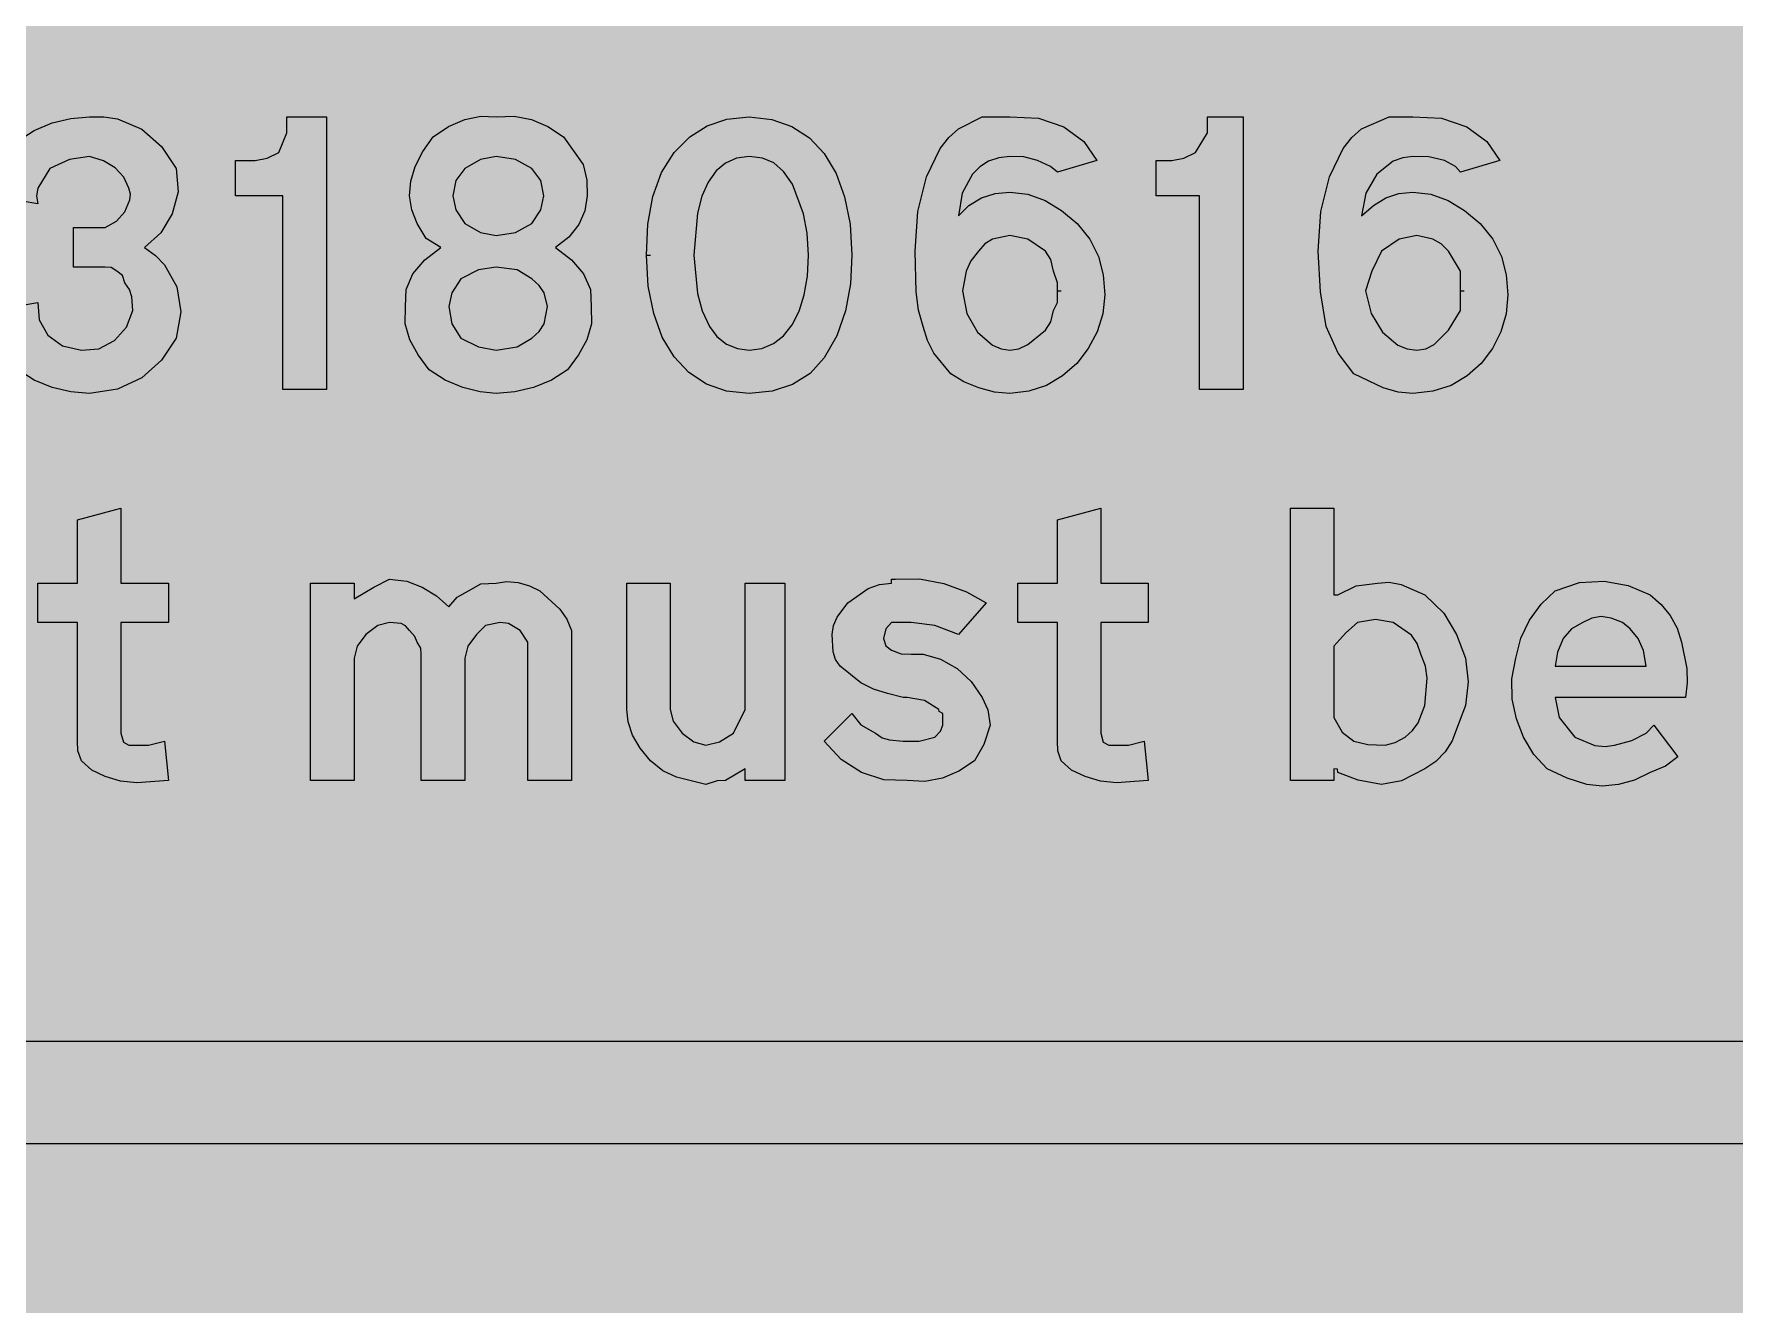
# Model space of a CAD drawing. Header units: metres. Extents: x 10 to 559, y 12 to 260.
# Drawn here: x 374.9 to 452.4, y 134.3 to 192.2 of the extents above; entities that cross this region are included whole.
import ezdxf

# ---------------------------------------------------------------- set-up
doc = ezdxf.new("R2010")
doc.units = ezdxf.units.M
for name, color, linetype, true_color in [('FILL_BLUE_0000FF', 7, 'Continuous', 0x0000ff), ('FILL_WHITE_FFFFFF', 7, 'Continuous', 0xffffff), ('STROKE_WHITE_FFFFFF', 7, 'Continuous', 0xffffff)]:
    doc.layers.add(name, color=color, linetype=linetype, true_color=true_color)

msp = doc.modelspace()

# ---------------------------------------------------------------- hatches: boundary and pattern name
at = {"layer": 'FILL_BLUE_0000FF', "true_color": 0x0000ff}
h = msp.add_hatch(color=7, dxfattribs=at)
h.dxf.hatch_style = 1
h.paths.add_polyline_path([(553.58, 259.97), (554.9, 259.58), (556.14, 258.96), (557.28, 258.12), (558.12, 256.98), (558.74, 255.74), (559.13, 254.42), (559.26, 253.08), (559.26, 19.26), (559.22, 17.91), (558.9, 16.56), (558.23, 15.32), (557.28, 14.22), (556.14, 13.28), (554.9, 12.6), (553.58, 12.2), (552.24, 12.06), (17.28, 12.06), (15.94, 12.2), (14.63, 12.6), (13.38, 13.28), (12.24, 14.22), (11.3, 15.36), (10.62, 16.61), (10.22, 17.92), (10.08, 19.26), (10.08, 253.08), (10.22, 254.41), (10.62, 255.6), (11.3, 256.93), (12.24, 258.12), (13.34, 259.07), (14.58, 259.74), (15.93, 259.99), (17.28, 260.1), (552.24, 260.1), (553.58, 259.97)])
at = {"layer": 'FILL_WHITE_FFFFFF', "true_color": 0xffffff}
h = msp.add_hatch(color=7, dxfattribs=at)
h.dxf.hatch_style = 1
h.paths.add_polyline_path([(379.4, 180.27), (379.29, 180.6), (379.08, 180.9), (378.97, 181.24), (378.72, 181.44), (378.45, 181.6), (378.18, 181.62), (376.74, 181.62), (376.74, 183.42), (378.18, 183.42), (378.7, 183.71), (379.08, 184.14), (379.31, 184.68), (379.33, 184.95), (379.26, 185.22), (379.03, 185.72), (378.63, 186.14), (378.1, 186.46), (377.46, 186.66), (376.56, 186.53), (375.66, 186.12), (375.12, 185.22), (375.05, 184.86), (375.12, 184.5), (372.96, 184.86), (373.03, 185.46), (373.25, 186.12), (373.64, 186.78), (374.22, 187.38), (374.95, 187.85), (375.77, 188.19), (376.62, 188.39), (377.46, 188.46), (378.12, 188.47), (378.74, 188.37), (379.85, 187.9), (380.75, 187.12), (381.42, 186.12), (381.5, 185.05), (381.24, 184.05), (380.71, 183.18), (379.98, 182.52), (380.48, 182.15), (380.89, 181.72), (381.44, 180.72), (381.63, 179.58), (381.42, 178.38), (380.75, 177.38), (379.85, 176.58), (378.74, 176.05), (377.46, 175.86), (376.62, 175.93), (375.77, 176.13), (374.95, 176.47), (374.22, 176.94), (373.14, 178.2), (372.98, 178.99), (372.96, 179.64), (375.12, 180), (375.18, 179.21), (375.57, 178.52), (376.23, 178.03), (377.1, 177.84), (377.9, 177.89), (378.61, 178.27), (379.15, 178.88), (379.44, 179.64), (379.4, 180.27)])
h = msp.add_hatch(color=7, dxfattribs=at)
h.dxf.hatch_style = 1
h.paths.add_polyline_path([(386.28, 176.04), (386.28, 184.86), (384.12, 184.86), (384.12, 186.48), (385.02, 186.48), (385.56, 186.59), (386.1, 186.84), (386.46, 187.74), (386.46, 188.46), (388.26, 188.46), (388.26, 176.04), (386.28, 176.04)])
h = msp.add_hatch(color=7, dxfattribs=at)
h.dxf.hatch_style = 1
h.paths.add_polyline_path([(400.29, 180.6), (400.32, 179.82), (400.33, 179.04), (400.12, 178.31), (399.74, 177.62), (399.24, 176.94), (398.51, 176.47), (397.69, 176.13), (396.84, 175.93), (396, 175.86), (395.27, 175.93), (394.47, 176.13), (393.67, 176.47), (392.94, 176.94), (392.44, 177.62), (392.06, 178.31), (391.85, 179.04), (391.86, 179.82), (391.89, 180.6), (392.2, 181.31), (392.75, 181.95), (393.48, 182.52), (392.81, 182.93), (392.4, 183.6), (392.15, 184.23), (392.04, 184.86), (392.11, 185.54), (392.31, 186.21), (392.65, 186.89), (393.12, 187.56), (393.82, 188.03), (394.56, 188.35), (395.3, 188.5), (396, 188.46), (396.81, 188.5), (397.6, 188.35), (398.35, 188.03), (399.06, 187.56), (399.96, 186.3), (400.12, 185.58), (400.14, 184.86), (400.04, 184.19), (399.76, 183.56), (399.3, 182.99), (398.7, 182.52), (399.43, 181.95), (399.98, 181.31), (400.29, 180.6)])
h.paths.add_polyline_path([(393.98, 180.45), (393.84, 179.82), (393.98, 179.03), (394.38, 178.38), (395.19, 177.98), (396, 177.84), (396.95, 177.98), (397.62, 178.38), (397.96, 178.68), (398.18, 179.03), (398.34, 179.82), (398.18, 180.45), (397.96, 180.78), (397.62, 181.08), (396.95, 181.49), (396, 181.62), (395.19, 181.49), (394.38, 181.08), (393.98, 180.45)], flags=16)
h.paths.add_polyline_path([(397.62, 183.6), (398.03, 184.23), (398.16, 184.86), (398.03, 185.56), (397.62, 186.12), (396.88, 186.53), (396, 186.66), (395.28, 186.53), (394.56, 186.12), (394.16, 185.56), (394.02, 184.86), (394.16, 184.23), (394.56, 183.6), (395.28, 183.2), (396, 183.06), (396.88, 183.2), (397.62, 183.6)], flags=16)
h = msp.add_hatch(color=7, dxfattribs=at)
h.dxf.hatch_style = 1
h.paths.add_polyline_path([(403.13, 184.84), (403.52, 185.93), (404.1, 186.84), (404.81, 187.55), (405.61, 188.06), (406.5, 188.36), (407.52, 188.46), (408.55, 188.35), (409.47, 188.03), (410.27, 187.51), (410.94, 186.8), (411.48, 185.89), (411.87, 184.82), (412.12, 183.57), (412.2, 182.16), (412.13, 180.85), (411.91, 179.62), (411.52, 178.49), (410.94, 177.48), (410.3, 176.77), (409.5, 176.27), (408.56, 175.96), (407.52, 175.86), (406.49, 175.97), (405.57, 176.29), (404.77, 176.81), (404.1, 177.53), (403.56, 178.43), (403.17, 179.51), (402.92, 180.75), (402.84, 182.16), (402.91, 183.57), (403.13, 184.84)])
h.paths.add_polyline_path([(408.63, 178.14), (409.09, 178.49), (409.48, 178.99), (409.79, 179.61), (410.03, 180.35), (410.17, 181.2), (410.22, 182.16), (410.16, 183.17), (410, 184.05), (409.5, 185.4), (409.09, 185.98), (408.65, 186.37), (408.13, 186.59), (407.52, 186.66), (406.95, 186.58), (406.44, 186.36), (406.01, 186), (405.65, 185.49), (405.37, 184.85), (405.17, 184.08), (405, 182.16), (405.16, 180.41), (405.38, 179.63), (405.72, 178.92), (406.05, 178.45), (406.49, 178.11), (406.99, 177.91), (407.52, 177.84), (408.1, 177.91), (408.63, 178.14)], flags=16)
h = msp.add_hatch(color=7, dxfattribs=at)
h.dxf.hatch_style = 1
h.paths.add_polyline_path([(417.98, 176.11), (417.3, 176.39), (416.7, 176.76), (415.94, 177.7), (415.64, 178.28), (415.44, 178.92), (415.23, 179.66), (415.13, 180.49), (415.08, 182.34), (415.21, 184.15), (415.6, 185.74), (416.22, 187.02), (416.61, 187.53), (417.06, 187.92), (418.14, 188.46), (419.4, 188.46), (420.7, 188.4), (421.85, 188.01), (422.77, 187.35), (423.36, 186.48), (421.56, 185.94), (421.25, 186.21), (420.66, 186.48), (420.03, 186.64), (419.4, 186.66), (418.89, 186.6), (418.43, 186.44), (418.03, 186.19), (417.69, 185.85), (417.22, 184.99), (417.06, 183.96), (417.53, 184.43), (418.1, 184.77), (418.73, 184.97), (419.4, 185.04), (420.21, 184.94), (421, 184.66), (421.75, 184.2), (422.46, 183.6), (423.04, 182.89), (423.43, 182.11), (423.65, 181.27), (423.72, 180.36), (423.63, 179.49), (423.37, 178.67), (422.97, 177.91), (422.44, 177.23), (421.8, 176.67), (421.06, 176.23), (420.26, 175.96), (419.4, 175.86), (418.7, 175.92), (417.98, 176.11)])
h.paths.add_polyline_path([(421.56, 180.72), (421.56, 180.9), (421.38, 181.44), (421.27, 181.96), (421.02, 182.34), (420.21, 182.9), (419.4, 183.06), (418.61, 182.9), (418.26, 182.68), (417.96, 182.34), (417.62, 181.91), (417.4, 181.44), (417.24, 180.54), (417.43, 179.51), (417.92, 178.65), (418.61, 178.06), (419, 177.9), (419.4, 177.84), (419.81, 177.9), (420.21, 178.09), (421.02, 178.74), (421.27, 179.12), (421.38, 179.64), (421.56, 180), (421.56, 180.18), (421.56, 180.36), (421.56, 180.54), (421.56, 180.72)], flags=16)
h = msp.add_hatch(color=7, dxfattribs=at)
h.dxf.hatch_style = 1
h.paths.add_polyline_path([(428.04, 176.04), (428.04, 184.86), (426.06, 184.86), (426.06, 186.48), (426.78, 186.48), (427.32, 186.59), (427.86, 186.84), (428.4, 187.74), (428.4, 188.46), (430.02, 188.46), (430.02, 176.04), (428.04, 176.04)])
h = msp.add_hatch(color=7, dxfattribs=at)
h.dxf.hatch_style = 1
h.paths.add_polyline_path([(436.41, 176.11), (435.06, 176.76), (434.36, 177.7), (433.8, 178.92), (433.55, 180.49), (433.44, 182.34), (433.57, 184.15), (433.96, 185.74), (434.58, 187.02), (434.97, 187.53), (435.42, 187.92), (436.68, 188.46), (437.76, 188.46), (439.06, 188.4), (440.21, 188.01), (441.13, 187.35), (441.72, 186.48), (439.92, 185.94), (439.7, 186.21), (439.2, 186.48), (438.48, 186.64), (437.76, 186.66), (437.3, 186.6), (436.86, 186.44), (436.12, 185.85), (435.61, 184.99), (435.42, 183.96), (435.96, 184.43), (436.52, 184.77), (437.12, 184.97), (437.76, 185.04), (438.57, 184.94), (439.36, 184.66), (440.11, 184.2), (440.82, 183.6), (441.4, 182.89), (441.79, 182.11), (442.01, 181.27), (442.08, 180.36), (442, 179.49), (441.76, 178.67), (441.38, 177.91), (440.87, 177.23), (440.23, 176.67), (439.5, 176.23), (438.67, 175.96), (437.76, 175.86), (437.09, 175.92), (436.41, 176.11)])
h.paths.add_polyline_path([(439.92, 180.72), (439.92, 180.9), (439.92, 181.44), (439.38, 182.34), (439.05, 182.68), (438.66, 182.9), (437.94, 183.06), (437.13, 182.9), (436.32, 182.34), (435.89, 181.44), (435.6, 180.54), (435.86, 179.51), (436.37, 178.65), (437.07, 178.06), (437.49, 177.9), (437.94, 177.84), (438.34, 177.9), (438.73, 178.09), (439.38, 178.74), (439.92, 179.64), (439.92, 180), (439.92, 180.18), (439.92, 180.36), (439.92, 180.54), (439.92, 180.72)], flags=16)
h = msp.add_hatch(color=7, dxfattribs=at)
h.dxf.hatch_style = 1
h.paths.add_polyline_path([(379.01, 159.97), (379.26, 159.84), (380.16, 159.84), (380.88, 160.02), (381.06, 158.22), (379.62, 158.11), (378.88, 158.19), (378.18, 158.4), (377.57, 158.69), (377.1, 159.12), (376.94, 159.57), (376.92, 160.02), (376.92, 165.42), (375.12, 165.42), (375.12, 167.22), (376.92, 167.22), (376.92, 170.1), (378.9, 170.64), (378.9, 167.22), (381.06, 167.22), (381.06, 165.42), (378.9, 165.42), (378.9, 160.38), (379.01, 159.97)])
h = msp.add_hatch(color=7, dxfattribs=at)
h.dxf.hatch_style = 1
h.paths.add_polyline_path([(423.65, 159.97), (423.9, 159.84), (424.8, 159.84), (425.52, 160.02), (425.7, 158.22), (424.26, 158.11), (423.52, 158.19), (422.82, 158.4), (422.21, 158.69), (421.74, 159.12), (421.58, 159.57), (421.56, 160.02), (421.56, 165.42), (419.76, 165.42), (419.76, 167.22), (421.56, 167.22), (421.56, 170.1), (423.54, 170.64), (423.54, 167.22), (425.7, 167.22), (425.7, 165.42), (423.54, 165.42), (423.54, 160.38), (423.65, 159.97)])
h = msp.add_hatch(color=7, dxfattribs=at)
h.dxf.hatch_style = 1
h.paths.add_polyline_path([(436.14, 167.22), (436.68, 167.26), (437.22, 167.15), (438.3, 166.68), (439.16, 165.85), (439.74, 164.88), (440.15, 163.8), (440.28, 162.72), (440.15, 161.64), (439.74, 160.56), (439.54, 160.03), (439.22, 159.53), (438.8, 159.09), (438.3, 158.76), (437.24, 158.2), (436.32, 158.04), (435.26, 158.24), (434.34, 158.58), (434.32, 158.74), (434.16, 158.76), (434.16, 158.58), (434.16, 158.22), (432.18, 158.22), (432.18, 170.64), (434.16, 170.64), (434.16, 166.68), (434.34, 166.68), (435.17, 167.09), (436.14, 167.22)])
h.paths.add_polyline_path([(437.4, 160.2), (437.74, 160.5), (437.99, 160.85), (438.3, 161.64), (438.41, 162.88), (438.33, 163.44), (438.12, 163.98), (437.95, 164.46), (437.69, 164.84), (436.86, 165.42), (436.05, 165.56), (435.24, 165.42), (434.7, 164.95), (434.16, 164.34), (434.16, 163.44), (434.16, 162), (434.16, 161.46), (434.16, 161.1), (434.54, 160.43), (435.06, 160.02), (435.71, 159.86), (436.5, 159.84), (436.95, 159.95), (437.4, 160.2)], flags=16)
h = msp.add_hatch(color=7, dxfattribs=at)
h.dxf.hatch_style = 1
h.paths.add_polyline_path([(389.52, 166.5), (390.42, 167.04), (391.14, 167.4), (391.92, 167.3), (392.63, 167.04), (393.27, 166.64), (393.84, 166.14), (394.22, 166.57), (394.74, 166.86), (395.3, 167.18), (396, 167.22), (396.46, 167.29), (396.99, 167.24), (397.52, 167.09), (397.98, 166.86), (398.9, 166.03), (399.22, 165.57), (399.42, 165.06), (399.42, 164.88), (399.42, 164.52), (399.42, 158.22), (397.44, 158.22), (397.44, 163.98), (397.44, 164.52), (397.08, 165.06), (396.56, 165.38), (396.18, 165.42), (395.51, 165.29), (395.1, 164.88), (394.7, 164.34), (394.56, 163.8), (394.56, 158.22), (392.58, 158.22), (392.58, 163.98), (392.56, 164.25), (392.4, 164.52), (392.29, 164.79), (392.04, 165.06), (391.87, 165.27), (391.66, 165.38), (391.14, 165.42), (390.6, 165.29), (390.06, 164.88), (389.66, 164.34), (389.52, 163.8), (389.52, 158.22), (387.54, 158.22), (387.54, 167.22), (389.52, 167.22), (389.52, 166.5)])
h = msp.add_hatch(color=7, dxfattribs=at)
h.dxf.hatch_style = 1
h.paths.add_polyline_path([(414.45, 164), (414.9, 163.98), (415.26, 163.98), (415.44, 163.98), (416.24, 163.75), (416.99, 163.33), (417.64, 162.74), (418.14, 162), (418.39, 161.44), (418.5, 160.74), (418.21, 159.86), (417.78, 159.12), (417.07, 158.65), (416.32, 158.33), (415.53, 158.18), (414.72, 158.22), (413.65, 158.25), (412.63, 158.58), (411.71, 159.18), (410.94, 160.02), (412.2, 161.28), (412.61, 160.76), (413.28, 160.38), (413.58, 160.17), (413.91, 160.07), (414.54, 160.02), (415.26, 160.02), (415.98, 160.2), (416.23, 160.47), (416.34, 160.74), (416.34, 161.28), (416.18, 161.37), (416.16, 161.46), (415.51, 161.87), (414.72, 162), (414.54, 162), (413.82, 162.18), (413.18, 162.38), (412.61, 162.68), (411.66, 163.44), (411.45, 163.74), (411.35, 164.09), (411.3, 164.88), (411.36, 165.28), (411.53, 165.67), (412.02, 166.32), (412.94, 166.97), (413.46, 167.16), (414, 167.22), (414, 167.4), (414.18, 167.4), (415.28, 167.41), (416.39, 167.2), (417.42, 166.82), (418.32, 166.32), (417.06, 164.88), (415.98, 165.29), (414.9, 165.42), (414, 165.42), (413.75, 165.13), (413.64, 164.7), (413.75, 164.36), (414, 164.16), (414.45, 164)])
h = msp.add_hatch(color=7, dxfattribs=at)
h.dxf.hatch_style = 1
h.paths.add_polyline_path([(404.21, 158.38), (403.59, 158.67), (403.02, 159.12), (402.55, 159.69), (402.21, 160.29), (402.01, 160.89), (401.94, 161.46), (401.94, 167.22), (403.92, 167.22), (403.92, 161.46), (404.06, 160.92), (404.46, 160.38), (405, 159.98), (405.54, 159.84), (406.17, 159.98), (406.8, 160.38), (407.34, 161.46), (407.34, 167.22), (409.14, 167.22), (409.14, 158.22), (407.34, 158.22), (407.34, 158.76), (406.44, 158.22), (406.06, 158.2), (405.54, 158.04), (404.21, 158.38)])
h = msp.add_hatch(color=7, dxfattribs=at)
h.dxf.hatch_style = 1
h.paths.add_polyline_path([(443.88, 158.76), (443.27, 159.41), (442.8, 160.2), (442.47, 161.04), (442.28, 161.93), (442.27, 162.86), (442.44, 163.8), (442.67, 164.71), (443.07, 165.53), (443.6, 166.26), (444.24, 166.86), (445.35, 167.24), (446.47, 167.31), (447.56, 167.11), (448.56, 166.68), (449.06, 166.24), (449.48, 165.74), (449.8, 165.16), (450, 164.52), (450.23, 163.33), (450.25, 162.67), (450.18, 162), (444.24, 162), (444.42, 161.1), (445.14, 160.2), (446.04, 159.82), (446.51, 159.77), (446.94, 159.84), (447.73, 160.04), (448.38, 160.38), (448.74, 160.74), (449.82, 159.3), (449.26, 158.87), (448.56, 158.58), (447.86, 158.24), (447.12, 158.04), (446.38, 157.97), (445.68, 158.04), (444.78, 158.33), (443.88, 158.76)])
h.paths.add_polyline_path([(448.27, 164.14), (448.02, 164.7), (447.66, 165.13), (447.3, 165.42), (446.79, 165.62), (446.33, 165.69), (445.91, 165.62), (445.5, 165.42), (444.98, 165.13), (444.6, 164.7), (444.35, 164.07), (444.24, 163.44), (448.38, 163.44), (448.27, 164.14)], flags=16)
h = msp.add_hatch(color=7, dxfattribs=at)
h.dxf.hatch_style = 1
h.paths.add_polyline_path([(77.4, 136.8), (70.38, 136.8), (63.36, 144), (70.38, 151.02), (77.4, 151.02), (72.72, 146.34), (506.16, 146.34), (506.16, 141.66), (72.72, 141.66), (77.4, 136.8)])

# ---------------------------------------------------------------- linework, layer by layer
at = {"layer": 'FILL_WHITE_FFFFFF', "lineweight": 0, "true_color": 0xffffff}
for points in [[(374.22, 187.38), (374.95, 187.85), (375.77, 188.19), (376.62, 188.39), (377.46, 188.46), (378.12, 188.47), (378.74, 188.37), (379.85, 187.9), (380.75, 187.12), (381.42, 186.12), (381.5, 185.05), (381.24, 184.05), (380.71, 183.18), (379.98, 182.52), (380.48, 182.15), (380.89, 181.72), (381.44, 180.72), (381.63, 179.58), (381.42, 178.38), (380.75, 177.38), (379.85, 176.58), (378.74, 176.05), (377.46, 175.86), (376.62, 175.93), (375.77, 176.13), (374.95, 176.47), (374.22, 176.94)], [(372.96, 179.64), (375.12, 180), (375.18, 179.21), (375.57, 178.52), (376.23, 178.03), (377.1, 177.84), (377.9, 177.89), (378.61, 178.27), (379.15, 178.88), (379.44, 179.64), (379.4, 180.27), (379.29, 180.6), (379.08, 180.9), (378.97, 181.24), (378.72, 181.44), (378.45, 181.6), (378.18, 181.62), (376.74, 181.62), (376.74, 183.42), (378.18, 183.42), (378.7, 183.71), (379.08, 184.14), (379.31, 184.68), (379.33, 184.95), (379.26, 185.22), (379.03, 185.72), (378.63, 186.14), (378.1, 186.46), (377.46, 186.66), (376.56, 186.53), (375.66, 186.12), (375.12, 185.22), (375.05, 184.86), (375.12, 184.5), (372.96, 184.86)]]:
    msp.add_lwpolyline(points, dxfattribs=at)
for points in [[(386.28, 176.04), (386.28, 184.86), (384.12, 184.86), (384.12, 186.48), (385.02, 186.48), (385.56, 186.59), (386.1, 186.84), (386.46, 187.74), (386.46, 188.46), (388.26, 188.46), (388.26, 176.04)], [(400.29, 180.6), (400.32, 179.82), (400.33, 179.04), (400.12, 178.31), (399.74, 177.62), (399.24, 176.94), (398.51, 176.47), (397.69, 176.13), (396.84, 175.93), (396, 175.86), (395.27, 175.93), (394.47, 176.13), (393.67, 176.47), (392.94, 176.94), (392.44, 177.62), (392.06, 178.31), (391.85, 179.04), (391.86, 179.82), (391.89, 180.6), (392.2, 181.31), (392.75, 181.95), (393.48, 182.52), (392.81, 182.93), (392.4, 183.6), (392.15, 184.23), (392.04, 184.86), (392.11, 185.54), (392.31, 186.21), (392.65, 186.89), (393.12, 187.56), (393.82, 188.03), (394.56, 188.35), (395.3, 188.5), (396, 188.46), (396.81, 188.5), (397.6, 188.35), (398.35, 188.03), (399.06, 187.56), (399.96, 186.3), (400.12, 185.58), (400.14, 184.86), (400.04, 184.19), (399.76, 183.56), (399.3, 182.99), (398.7, 182.52), (399.43, 181.95), (399.98, 181.31)], [(403.13, 184.84), (403.52, 185.93), (404.1, 186.84), (404.81, 187.55), (405.61, 188.06), (406.5, 188.36), (407.52, 188.46), (408.55, 188.35), (409.47, 188.03), (410.27, 187.51), (410.94, 186.8), (411.48, 185.89), (411.87, 184.82), (412.12, 183.57), (412.2, 182.16), (412.13, 180.85), (411.91, 179.62), (411.52, 178.49), (410.94, 177.48), (410.3, 176.77), (409.5, 176.27), (408.56, 175.96), (407.52, 175.86), (406.49, 175.97), (405.57, 176.29), (404.77, 176.81), (404.1, 177.53), (403.56, 178.43), (403.17, 179.51), (402.92, 180.75), (402.84, 182.16), (402.91, 183.57)], [(417.98, 176.11), (417.3, 176.39), (416.7, 176.76), (415.94, 177.7), (415.64, 178.28), (415.44, 178.92), (415.23, 179.66), (415.13, 180.49), (415.08, 182.34), (415.21, 184.15), (415.6, 185.74), (416.22, 187.02), (416.61, 187.53), (417.06, 187.92), (418.14, 188.46), (419.4, 188.46), (420.7, 188.4), (421.85, 188.01), (422.77, 187.35), (423.36, 186.48), (421.56, 185.94), (421.25, 186.21), (420.66, 186.48), (420.03, 186.64), (419.4, 186.66), (418.89, 186.6), (418.43, 186.44), (418.03, 186.19), (417.69, 185.85), (417.22, 184.99), (417.06, 183.96), (417.53, 184.43), (418.1, 184.77), (418.73, 184.97), (419.4, 185.04), (420.21, 184.94), (421, 184.66), (421.75, 184.2), (422.46, 183.6), (423.04, 182.89), (423.43, 182.11), (423.65, 181.27), (423.72, 180.36), (423.63, 179.49), (423.37, 178.67), (422.97, 177.91), (422.44, 177.23), (421.8, 176.67), (421.06, 176.23), (420.26, 175.96), (419.4, 175.86), (418.7, 175.92)], [(428.04, 176.04), (428.04, 184.86), (426.06, 184.86), (426.06, 186.48), (426.78, 186.48), (427.32, 186.59), (427.86, 186.84), (428.4, 187.74), (428.4, 188.46), (430.02, 188.46), (430.02, 176.04)], [(436.41, 176.11), (435.06, 176.76), (434.36, 177.7), (433.8, 178.92), (433.55, 180.49), (433.44, 182.34), (433.57, 184.15), (433.96, 185.74), (434.58, 187.02), (434.97, 187.53), (435.42, 187.92), (436.68, 188.46), (437.76, 188.46), (439.06, 188.4), (440.21, 188.01), (441.13, 187.35), (441.72, 186.48), (439.92, 185.94), (439.7, 186.21), (439.2, 186.48), (438.48, 186.64), (437.76, 186.66), (437.3, 186.6), (436.86, 186.44), (436.12, 185.85), (435.61, 184.99), (435.42, 183.96), (435.96, 184.43), (436.52, 184.77), (437.12, 184.97), (437.76, 185.04), (438.57, 184.94), (439.36, 184.66), (440.11, 184.2), (440.82, 183.6), (441.4, 182.89), (441.79, 182.11), (442.01, 181.27), (442.08, 180.36), (442, 179.49), (441.76, 178.67), (441.38, 177.91), (440.87, 177.23), (440.23, 176.67), (439.5, 176.23), (438.67, 175.96), (437.76, 175.86), (437.09, 175.92)], [(397.62, 183.6), (398.03, 184.23), (398.16, 184.86), (398.03, 185.56), (397.62, 186.12), (396.88, 186.53), (396, 186.66), (395.28, 186.53), (394.56, 186.12), (394.16, 185.56), (394.02, 184.86), (394.16, 184.23), (394.56, 183.6), (395.28, 183.2), (396, 183.06), (396.88, 183.2)], [(408.63, 178.14), (409.09, 178.49), (409.48, 178.99), (409.79, 179.61), (410.03, 180.35), (410.17, 181.2), (410.22, 182.16), (410.16, 183.17), (410, 184.05), (409.5, 185.4), (409.09, 185.98), (408.65, 186.37), (408.13, 186.59), (407.52, 186.66), (406.95, 186.58), (406.44, 186.36), (406.01, 186), (405.65, 185.49), (405.37, 184.85), (405.17, 184.08), (405, 182.16), (405.16, 180.41), (405.38, 179.63), (405.72, 178.92), (406.05, 178.45), (406.49, 178.11), (406.99, 177.91), (407.52, 177.84), (408.1, 177.91)], [(421.56, 180.72), (421.56, 180.9), (421.38, 181.44), (421.27, 181.96), (421.02, 182.34), (420.21, 182.9), (419.4, 183.06), (418.61, 182.9), (418.26, 182.68), (417.96, 182.34), (417.62, 181.91), (417.4, 181.44), (417.24, 180.54), (417.43, 179.51), (417.92, 178.65), (418.61, 178.06), (419, 177.9), (419.4, 177.84), (419.81, 177.9), (420.21, 178.09), (421.02, 178.74), (421.27, 179.12), (421.38, 179.64), (421.56, 180), (421.56, 180.18), (421.56, 180.36), (421.56, 180.54)], [(439.92, 180.72), (439.92, 180.9), (439.92, 181.44), (439.38, 182.34), (439.05, 182.68), (438.66, 182.9), (437.94, 183.06), (437.13, 182.9), (436.32, 182.34), (435.89, 181.44), (435.6, 180.54), (435.86, 179.51), (436.37, 178.65), (437.07, 178.06), (437.49, 177.9), (437.94, 177.84), (438.34, 177.9), (438.73, 178.09), (439.38, 178.74), (439.92, 179.64), (439.92, 180), (439.92, 180.18), (439.92, 180.36), (439.92, 180.54)], [(393.98, 180.45), (393.84, 179.82), (393.98, 179.03), (394.38, 178.38), (395.19, 177.98), (396, 177.84), (396.95, 177.98), (397.62, 178.38), (397.96, 178.68), (398.18, 179.03), (398.34, 179.82), (398.18, 180.45), (397.96, 180.78), (397.62, 181.08), (396.95, 181.49), (396, 181.62), (395.19, 181.49), (394.38, 181.08)], [(379.01, 159.97), (379.26, 159.84), (380.16, 159.84), (380.88, 160.02), (381.06, 158.22), (379.62, 158.11), (378.88, 158.19), (378.18, 158.4), (377.57, 158.69), (377.1, 159.12), (376.94, 159.57), (376.92, 160.02), (376.92, 165.42), (375.12, 165.42), (375.12, 167.22), (376.92, 167.22), (376.92, 170.1), (378.9, 170.64), (378.9, 167.22), (381.06, 167.22), (381.06, 165.42), (378.9, 165.42), (378.9, 160.38)], [(423.65, 159.97), (423.9, 159.84), (424.8, 159.84), (425.52, 160.02), (425.7, 158.22), (424.26, 158.11), (423.52, 158.19), (422.82, 158.4), (422.21, 158.69), (421.74, 159.12), (421.58, 159.57), (421.56, 160.02), (421.56, 165.42), (419.76, 165.42), (419.76, 167.22), (421.56, 167.22), (421.56, 170.1), (423.54, 170.64), (423.54, 167.22), (425.7, 167.22), (425.7, 165.42), (423.54, 165.42), (423.54, 160.38)], [(436.14, 167.22), (436.68, 167.26), (437.22, 167.15), (438.3, 166.68), (439.16, 165.85), (439.74, 164.88), (440.15, 163.8), (440.28, 162.72), (440.15, 161.64), (439.74, 160.56), (439.54, 160.03), (439.22, 159.53), (438.8, 159.09), (438.3, 158.76), (437.24, 158.2), (436.32, 158.04), (435.26, 158.24), (434.34, 158.58), (434.32, 158.74), (434.16, 158.76), (434.16, 158.58), (434.16, 158.22), (432.18, 158.22), (432.18, 170.64), (434.16, 170.64), (434.16, 166.68), (434.34, 166.68), (435.17, 167.09)], [(389.52, 166.5), (390.42, 167.04), (391.14, 167.4), (391.92, 167.3), (392.63, 167.04), (393.27, 166.64), (393.84, 166.14), (394.22, 166.57), (394.74, 166.86), (395.3, 167.18), (396, 167.22), (396.46, 167.29), (396.99, 167.24), (397.52, 167.09), (397.98, 166.86), (398.9, 166.03), (399.22, 165.57), (399.42, 165.06), (399.42, 164.88), (399.42, 164.52), (399.42, 158.22), (397.44, 158.22), (397.44, 163.98), (397.44, 164.52), (397.08, 165.06), (396.56, 165.38), (396.18, 165.42), (395.51, 165.29), (395.1, 164.88), (394.7, 164.34), (394.56, 163.8), (394.56, 158.22), (392.58, 158.22), (392.58, 163.98), (392.56, 164.25), (392.4, 164.52), (392.29, 164.79), (392.04, 165.06), (391.87, 165.27), (391.66, 165.38), (391.14, 165.42), (390.6, 165.29), (390.06, 164.88), (389.66, 164.34), (389.52, 163.8), (389.52, 158.22), (387.54, 158.22), (387.54, 167.22), (389.52, 167.22)], [(414.45, 164), (414.9, 163.98), (415.26, 163.98), (415.44, 163.98), (416.24, 163.75), (416.99, 163.33), (417.64, 162.74), (418.14, 162), (418.39, 161.44), (418.5, 160.74), (418.21, 159.86), (417.78, 159.12), (417.07, 158.65), (416.32, 158.33), (415.53, 158.18), (414.72, 158.22), (413.65, 158.25), (412.63, 158.58), (411.71, 159.18), (410.94, 160.02), (412.2, 161.28), (412.61, 160.76), (413.28, 160.38), (413.58, 160.17), (413.91, 160.07), (414.54, 160.02), (415.26, 160.02), (415.98, 160.2), (416.23, 160.47), (416.34, 160.74), (416.34, 161.28), (416.18, 161.37), (416.16, 161.46), (415.51, 161.87), (414.72, 162), (414.54, 162), (413.82, 162.18), (413.18, 162.38), (412.61, 162.68), (411.66, 163.44), (411.45, 163.74), (411.35, 164.09), (411.3, 164.88), (411.36, 165.28), (411.53, 165.67), (412.02, 166.32), (412.94, 166.97), (413.46, 167.16), (414, 167.22), (414, 167.4), (414.18, 167.4), (415.28, 167.41), (416.39, 167.2), (417.42, 166.82), (418.32, 166.32), (417.06, 164.88), (415.98, 165.29), (414.9, 165.42), (414, 165.42), (413.75, 165.13), (413.64, 164.7), (413.75, 164.36), (414, 164.16)], [(404.21, 158.38), (403.59, 158.67), (403.02, 159.12), (402.55, 159.69), (402.21, 160.29), (402.01, 160.89), (401.94, 161.46), (401.94, 167.22), (403.92, 167.22), (403.92, 161.46), (404.06, 160.92), (404.46, 160.38), (405, 159.98), (405.54, 159.84), (406.17, 159.98), (406.8, 160.38), (407.34, 161.46), (407.34, 167.22), (409.14, 167.22), (409.14, 158.22), (407.34, 158.22), (407.34, 158.76), (406.44, 158.22), (406.06, 158.2), (405.54, 158.04)], [(443.88, 158.76), (443.27, 159.41), (442.8, 160.2), (442.47, 161.04), (442.28, 161.93), (442.27, 162.86), (442.44, 163.8), (442.67, 164.71), (443.07, 165.53), (443.6, 166.26), (444.24, 166.86), (445.35, 167.24), (446.47, 167.31), (447.56, 167.11), (448.56, 166.68), (449.06, 166.24), (449.48, 165.74), (449.8, 165.16), (450, 164.52), (450.23, 163.33), (450.25, 162.67), (450.18, 162), (444.24, 162), (444.42, 161.1), (445.14, 160.2), (446.04, 159.82), (446.51, 159.77), (446.94, 159.84), (447.73, 160.04), (448.38, 160.38), (448.74, 160.74), (449.82, 159.3), (449.26, 158.87), (448.56, 158.58), (447.86, 158.24), (447.12, 158.04), (446.38, 157.97), (445.68, 158.04), (444.78, 158.33)], [(437.4, 160.2), (437.74, 160.5), (437.99, 160.85), (438.3, 161.64), (438.41, 162.88), (438.33, 163.44), (438.12, 163.98), (437.95, 164.46), (437.69, 164.84), (436.86, 165.42), (436.05, 165.56), (435.24, 165.42), (434.7, 164.95), (434.16, 164.34), (434.16, 163.44), (434.16, 162), (434.16, 161.46), (434.16, 161.1), (434.54, 160.43), (435.06, 160.02), (435.71, 159.86), (436.5, 159.84), (436.95, 159.95)], [(448.27, 164.14), (448.02, 164.7), (447.66, 165.13), (447.3, 165.42), (446.79, 165.62), (446.33, 165.69), (445.91, 165.62), (445.5, 165.42), (444.98, 165.13), (444.6, 164.7), (444.35, 164.07), (444.24, 163.44), (448.38, 163.44)], [(77.4, 136.8), (70.38, 136.8), (63.36, 144), (70.38, 151.02), (77.4, 151.02), (72.72, 146.34), (506.16, 146.34), (506.16, 141.66), (72.72, 141.66)]]:
    msp.add_lwpolyline(points, close=True, dxfattribs=at)
at = {"layer": 'STROKE_WHITE_FFFFFF', "lineweight": 0, "true_color": 0xffffff}
for points in [[(402.84, 182.16), (403.02, 182.16)], [(402.84, 182.16), (403.02, 182.16)], [(402.84, 182.16), (403.02, 182.16)], [(402.84, 182.16), (403.02, 182.16)], [(402.84, 182.16), (403.02, 182.16)], [(402.84, 182.16), (403.02, 182.16)], [(402.84, 182.16), (403.02, 182.16)], [(402.84, 182.16), (403.02, 182.16)], [(402.84, 182.16), (403.02, 182.16)], [(402.84, 182.16), (403.02, 182.16)], [(402.84, 182.16), (403.02, 182.16)], [(421.56, 180.54), (421.74, 180.54)], [(421.56, 180.54), (421.74, 180.54)], [(421.56, 180.54), (421.74, 180.54)], [(421.56, 180.54), (421.74, 180.54)], [(421.56, 180.54), (421.74, 180.54)], [(421.56, 180.54), (421.74, 180.54)], [(421.56, 180.54), (421.74, 180.54)], [(421.56, 180.54), (421.74, 180.54)], [(439.92, 180.54), (440.1, 180.54)], [(439.92, 180.54), (440.1, 180.54)], [(439.92, 180.54), (440.1, 180.54)], [(439.92, 180.54), (440.1, 180.54)], [(439.92, 180.54), (440.1, 180.54)], [(439.92, 180.54), (440.1, 180.54)], [(439.92, 180.54), (440.1, 180.54)], [(439.92, 180.54), (440.1, 180.54)]]:
    msp.add_lwpolyline(points, dxfattribs=at)

doc.saveas('drawing.dxf')
